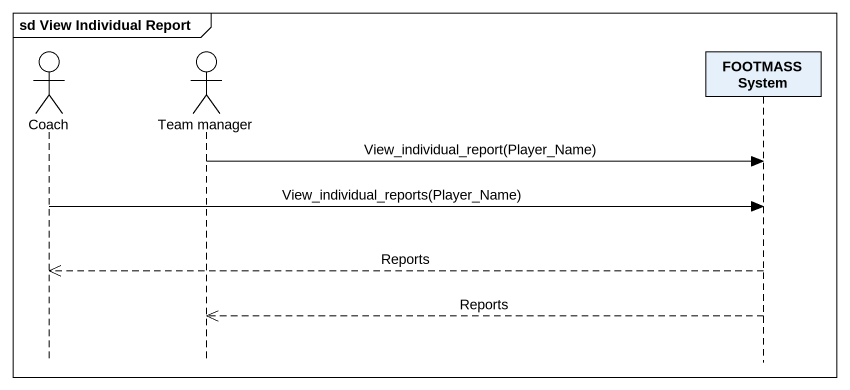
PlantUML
@startuml
mainframe sd View Individual Report
hide footbox
actor Coach
actor "Team manager" as Team_manager
participant "FOOTMASS System" as FOOTMASS_System

Team_manager -> FOOTMASS_System : View_individual_report(Player_Name)
Coach -> FOOTMASS_System : View_individual_reports(Player_Name)
FOOTMASS_System -->> Coach : Reports
FOOTMASS_System -->> Team_manager : Reports
@enduml
